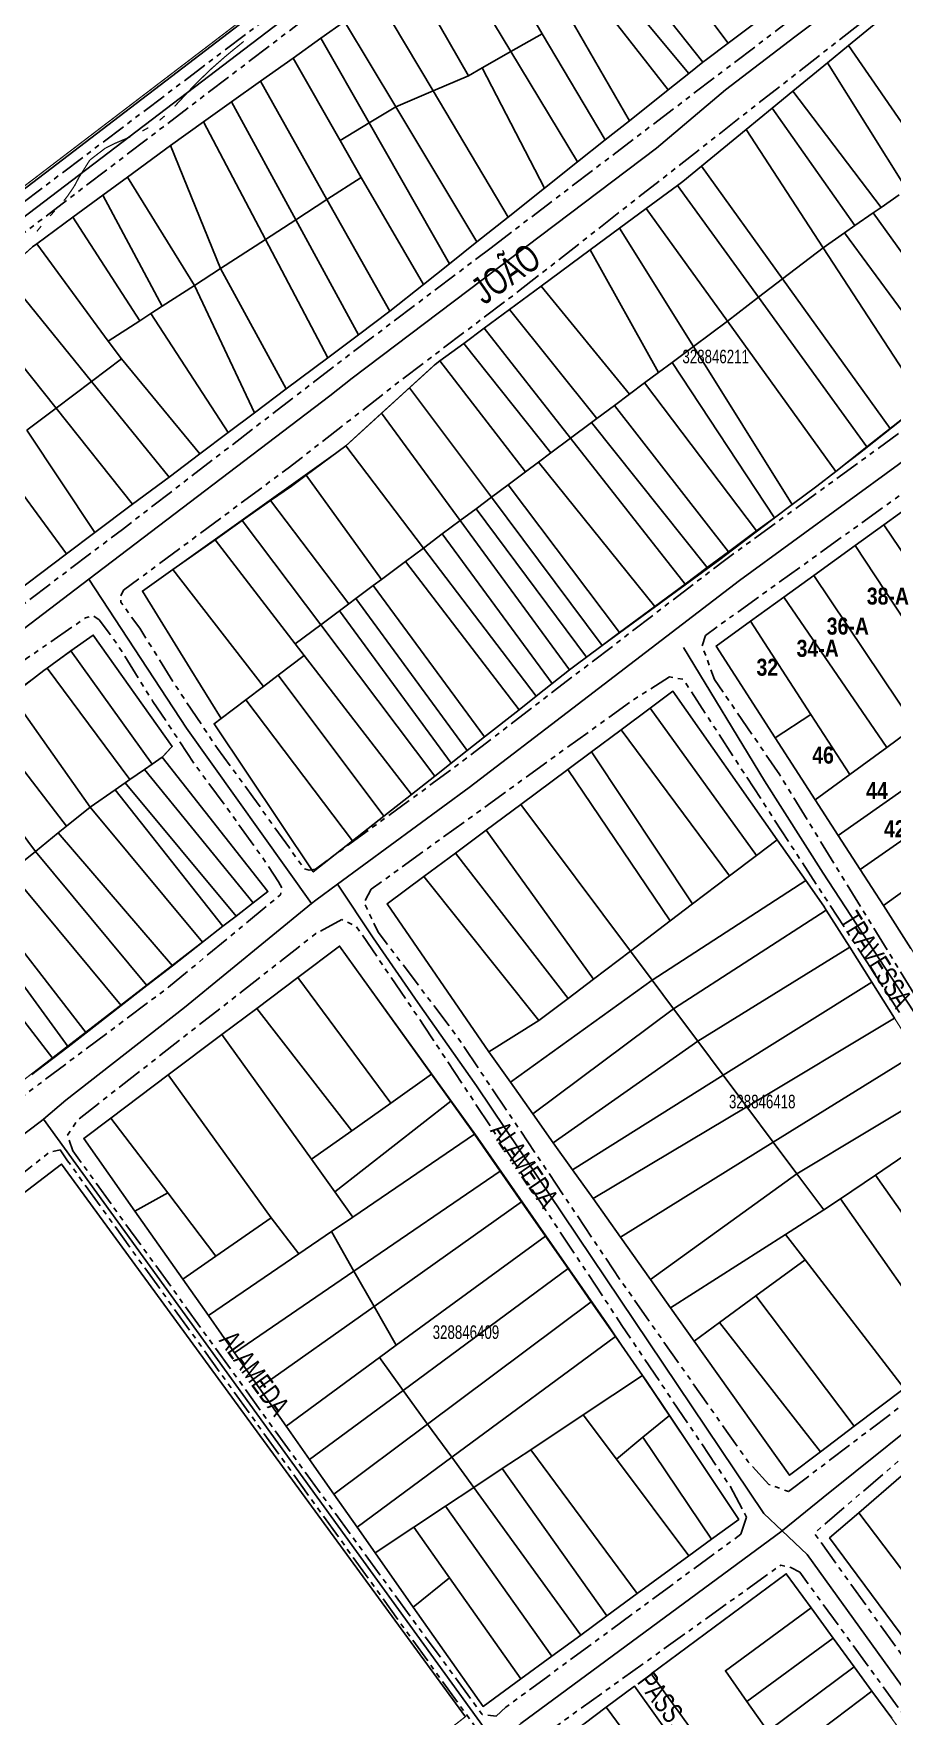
# Model space of a CAD drawing. Extents: x 204381 to 207261, y 4847713 to 4851061.
# Drawn here: x 206339.3 to 206465.6, y 4848439.1 to 4848686.8 of the extents above; entities that cross this region are included whole.
import ezdxf
from ezdxf.enums import TextEntityAlignment as Align

# ---------------------------------------------------------------- set-up
doc = ezdxf.new("R2010")
doc.units = 0
doc.header["$LTSCALE"] = 1.5
doc.header["$MEASUREMENT"] = 0
doc.linetypes.add('PHANTOMX2', pattern=[5, 2.5, -0.5, 0.5, -0.5, 0.5, -0.5])
for name, color, linetype in [('CD-MALHA-LOTES', 40, 'CONTINUOUS'), ('CD_TXT_QUADRA', 7, 'CONTINUOUS'), ('HD-VALAS-DRENOS', 170, 'CONTINUOUS'), ('RU-QUADRAS', 210, 'CONTINUOUS'), ('SV-EIXO-RUA-N-PAV', 6, 'CONTINUOUS'), ('SV-RUA-NAO-PAV-S-GUIA-C-GUIA', 7, 'PHANTOMX2'), ('SV-TXT-RUA-N-PAV-S-GUIA-C-GUIA', 7, 'CONTINUOUS'), ('Th_NmrPort', 7, 'CONTINUOUS')]:
    doc.layers.add(name, color=color, linetype=linetype)
doc.styles.add('3288-46-2D_TXT$0$ARIAL', font='ARIAL.TTF')
doc.styles.add('ARIAL', font='ARIAL.TTF')
doc.styles.get("Standard").update_dxf_attribs({"font": 'swisscbo.ttf'})

msp = doc.modelspace()

# ---------------------------------------------------------------- linework, layer by layer
at = {"layer": 'CD-MALHA-LOTES', "linetype": 'Continuous'}
for points in [[(206582.61, 4848851.16), (206260.6, 4848604.85)], [(206468.98, 4848617.84), (206464.37, 4848614.51)], [(206460.15, 4848611.46), (206464.37, 4848614.51)], [(206464.37, 4848614.51), (206479.3, 4848592.37)], [(206460.15, 4848611.46), (206454.08, 4848607.07)], [(206474.88, 4848589.13), (206460.15, 4848611.46)], [(206449.64, 4848603.86), (206454.08, 4848607.07)], [(206454.08, 4848607.07), (206468.99, 4848584.81)], [(206444.73, 4848600.31), (206449.64, 4848603.86)], [(206464.82, 4848581.75), (206449.64, 4848603.86)], [(206444.73, 4848600.31), (206439.7, 4848596.67)], [(206453.64, 4848586.6), (206444.73, 4848600.31)], [(206439.7, 4848596.67), (206448.4, 4848583.15)], [(206448.4, 4848583.15), (206453.64, 4848586.6)], [(206459.38, 4848577.76), (206453.64, 4848586.6)], [(206468.99, 4848584.81), (206464.82, 4848581.75)], [(206454.28, 4848574.02), (206448.4, 4848583.15)], [(206457.66, 4848568.77), (206476.89, 4848582.29)], [(206464.82, 4848581.75), (206459.38, 4848577.76)], [(206459.38, 4848577.76), (206454.28, 4848574.02)], [(206480.31, 4848577.34), (206460.87, 4848563.79)], [(206454.28, 4848574.02), (206457.66, 4848568.77)], [(206483.67, 4848572.48), (206464.3, 4848558.46)], [(206460.87, 4848563.79), (206457.66, 4848568.77)], [(206464.3, 4848558.46), (206460.87, 4848563.79)], [(206464.3, 4848558.46), (206468.35, 4848552.16)], [(206343.36, 4848520.4), (206262.86, 4848458.81)], [(206402.81, 4848439.08), (206343.36, 4848520.4)]]:
    msp.add_lwpolyline(points, dxfattribs=at)
at = {"layer": 'CD-MALHA-LOTES'}
for points in [[(206441.45, 4848685.38), (206430.5, 4848700)], [(206400.26, 4848699.47), (206409.5, 4848684.17)], [(206426.04, 4848697.38), (206437.76, 4848682.59)], [(206394.73, 4848695.53), (206403.24, 4848680.61)], [(206423.31, 4848695.78), (206435.67, 4848680.93)], [(206432.65, 4848678.52), (206420.47, 4848694.12)], [(206398.05, 4848678.37), (206389.9, 4848692.09)], [(206416.63, 4848691.86), (206426.96, 4848673.99)], [(206465.66, 4848690.38), (206459.17, 4848685.04)], [(206385, 4848688.59), (206381.53, 4848686.12)], [(206385, 4848688.59), (206392.56, 4848676.01)], [(206414.1, 4848686.79), (206412.53, 4848689.46)], [(206441.45, 4848685.38), (206445.4, 4848688.36)], [(206381.53, 4848686.12), (206377.45, 4848683.21)], [(206381.53, 4848686.12), (206388.63, 4848673.66)], [(206409.5, 4848684.17), (206414.1, 4848686.79)], [(206423.38, 4848671.15), (206414.1, 4848686.79)], [(206441.45, 4848685.38), (206438.3, 4848683.01), (206437.76, 4848682.59)], [(206459.17, 4848685.04), (206456.06, 4848682.5)], [(206459.17, 4848685.04), (206471.83, 4848666.71)], [(206377.45, 4848683.21), (206372.66, 4848679.8)], [(206384.36, 4848671.08), (206377.45, 4848683.21)], [(206405.28, 4848681.77), (206409.5, 4848684.17)], [(206409.5, 4848684.17), (206419.32, 4848667.92)], [(206435.67, 4848680.93), (206437.76, 4848682.59)], [(206456.06, 4848682.5), (206451, 4848678.34)], [(206456.06, 4848682.5), (206467.75, 4848663.86)], [(206398.05, 4848678.37), (206403.24, 4848680.61)], [(206403.24, 4848680.61), (206405.28, 4848681.77)], [(206405.28, 4848681.77), (206414.44, 4848664.04)], [(206432.65, 4848678.52), (206435.67, 4848680.93)], [(206372.66, 4848679.8), (206368.41, 4848676.77)], [(206372.66, 4848679.8), (206382.44, 4848662.39)], [(206392.56, 4848676.01), (206398.05, 4848678.37)], [(206409.09, 4848659.79), (206398.05, 4848678.37)], [(206426.96, 4848673.99), (206432.65, 4848678.52)], [(206451, 4848678.34), (206447.96, 4848675.85)], [(206451, 4848678.34), (206463.97, 4848661.23)], [(206368.41, 4848676.77), (206364.27, 4848673.82)], [(206368.41, 4848676.77), (206377.86, 4848659.42)], [(206388.63, 4848673.66), (206392.56, 4848676.01)], [(206392.56, 4848676.01), (206404.51, 4848656.14)], [(206447.96, 4848675.85), (206444.1, 4848672.68)], [(206447.96, 4848675.85), (206460.12, 4848658.55)], [(206364.27, 4848673.82), (206359.41, 4848670.36)], [(206373.38, 4848656.52), (206364.27, 4848673.82)], [(206384.36, 4848671.08), (206388.63, 4848673.66)], [(206388.63, 4848673.66), (206400.44, 4848652.91)], [(206423.38, 4848671.15), (206426.96, 4848673.99)], [(206444.1, 4848672.68), (206437.54, 4848667.3)], [(206444.1, 4848672.68), (206455.43, 4848655.28)], [(206359.41, 4848670.36), (206353.08, 4848665.7)], [(206359.41, 4848670.36), (206366.77, 4848652.24)], [(206387.45, 4848665.64), (206384.36, 4848671.08)], [(206419.32, 4848667.92), (206423.38, 4848671.15)], [(206414.44, 4848664.04), (206419.32, 4848667.92)], [(206353.08, 4848665.7), (206349.46, 4848663.03)], [(206362.94, 4848649.75), (206353.08, 4848665.7)], [(206382.44, 4848662.39), (206387.45, 4848665.64)], [(206396.63, 4848649.88), (206387.45, 4848665.64)], [(206437.54, 4848667.3), (206434.8, 4848665.06), (206434.01, 4848664.47)], [(206437.54, 4848667.3), (206449.45, 4848650.72)], [(206349.46, 4848663.03), (206345.04, 4848659.78)], [(206349.46, 4848663.03), (206358.2, 4848646.69)], [(206409.09, 4848659.79), (206414.44, 4848664.04)], [(206434.01, 4848664.47), (206429.42, 4848661.08)], [(206434.01, 4848664.47), (206445.92, 4848648.01)], [(206463.97, 4848661.23), (206466.63, 4848663.08)], [(206377.86, 4848659.42), (206382.44, 4848662.39)], [(206382.44, 4848662.39), (206391.68, 4848645.94)], [(206429.42, 4848661.08), (206425.5, 4848658.18)], [(206429.42, 4848661.08), (206441.36, 4848644.5)], [(206460.12, 4848658.55), (206462.8, 4848660.41)], [(206462.8, 4848660.41), (206463.97, 4848661.23)], [(206462.8, 4848660.41), (206478.29, 4848638.91)], [(206345.04, 4848659.78), (206339.74, 4848655.87)], [(206345.04, 4848659.78), (206354.88, 4848644.53)], [(206373.38, 4848656.52), (206377.86, 4848659.42)], [(206377.86, 4848659.42), (206387.08, 4848642.49)], [(206404.51, 4848656.14), (206409.09, 4848659.79)], [(206425.5, 4848658.18), (206421.14, 4848654.96)], [(206425.5, 4848658.18), (206436.37, 4848640.77)], [(206458.57, 4848657.47), (206460.12, 4848658.55)], [(206339.74, 4848655.87), (206339.13, 4848655.43), (206334.87, 4848651.58)], [(206350.27, 4848641.55), (206339.74, 4848655.87)], [(206366.77, 4848652.24), (206373.38, 4848656.52)], [(206382.57, 4848639.1), (206373.38, 4848656.52)], [(206400.44, 4848652.91), (206404.51, 4848656.14)], [(206449.45, 4848650.72), (206455.43, 4848655.28)], [(206455.43, 4848655.28), (206458.57, 4848657.47)], [(206455.43, 4848655.28), (206470.24, 4848632.56)], [(206458.57, 4848657.47), (206474.46, 4848635.89)], [(206396.63, 4848649.88), (206400.44, 4848652.91)], [(206421.14, 4848654.96), (206413.95, 4848649.64)], [(206421.14, 4848654.96), (206431.23, 4848636.93)], [(206334.87, 4848651.58), (206347.81, 4848635.61)], [(206362.94, 4848649.75), (206366.77, 4848652.24)], [(206366.77, 4848652.24), (206376.44, 4848634.5)], [(206445.92, 4848648.01), (206449.45, 4848650.72)], [(206449.45, 4848650.72), (206465.3, 4848628.67)], [(206358.2, 4848646.69), (206362.94, 4848649.75)], [(206371.77, 4848630.99), (206362.94, 4848649.75)], [(206391.68, 4848645.94), (206396.63, 4848649.88)], [(206413.95, 4848649.64), (206409.27, 4848646.18)], [(206413.95, 4848649.64), (206426.95, 4848633.73)], [(206441.36, 4848644.5), (206445.92, 4848648.01)], [(206445.92, 4848648.01), (206461.87, 4848625.97)], [(206330.13, 4848647.3), (206342.58, 4848631.67)], [(206354.88, 4848644.53), (206356.52, 4848645.6)], [(206356.52, 4848645.6), (206358.2, 4848646.69)], [(206356.52, 4848645.6), (206367.89, 4848628.08)], [(206387.08, 4848642.49), (206391.68, 4848645.94)], [(206409.27, 4848646.18), (206405.57, 4848643.45)], [(206409.27, 4848646.18), (206422.15, 4848630.15)], [(206350.27, 4848641.55), (206354.88, 4848644.53)], [(206405.57, 4848643.45), (206402.55, 4848641.22)], [(206405.57, 4848643.45), (206418.27, 4848627.25)], [(206436.37, 4848640.77), (206441.36, 4848644.5)], [(206441.36, 4848644.5), (206457.3, 4848622.37)], [(206352.2, 4848638.92), (206350.27, 4848641.55)], [(206382.57, 4848639.1), (206387.08, 4848642.49)], [(206402.55, 4848641.22), (206399.04, 4848638.63)], [(206402.55, 4848641.22), (206415.36, 4848625.08)], [(206433.23, 4848638.42), (206436.37, 4848640.77)], [(206436.37, 4848640.77), (206450.9, 4848617.49)], [(206347.81, 4848635.61), (206352.2, 4848638.92)], [(206363.73, 4848624.95), (206352.2, 4848638.92)], [(206376.44, 4848634.5), (206382.57, 4848639.1)], [(206394.59, 4848634.69), (206398.35, 4848638.12), (206399.04, 4848638.63)], [(206399.04, 4848638.63), (206411.66, 4848622.31)], [(206431.23, 4848636.93), (206433.23, 4848638.42)], [(206433.23, 4848638.42), (206448.29, 4848615.56)], [(206342.58, 4848631.67), (206347.81, 4848635.61)], [(206347.81, 4848635.61), (206359.2, 4848621.54)], [(206426.95, 4848633.73), (206429.17, 4848635.39)], [(206429.17, 4848635.39), (206431.23, 4848636.93)], [(206429.17, 4848635.39), (206445.64, 4848613.6)], [(206371.77, 4848630.99), (206376.44, 4848634.5)], [(206394.59, 4848634.69), (206390.46, 4848630.92)], [(206394.59, 4848634.69), (206406.64, 4848618.56)], [(206424.75, 4848632.09), (206426.95, 4848633.73)], [(206338.28, 4848628.44), (206342.58, 4848631.67)], [(206342.58, 4848631.67), (206353.85, 4848617.53)], [(206367.89, 4848628.08), (206371.77, 4848630.99)], [(206390.46, 4848630.92), (206385.2, 4848626.12)], [(206390.46, 4848630.92), (206402.03, 4848615.12)], [(206422.15, 4848630.15), (206424.75, 4848632.09)], [(206424.75, 4848632.09), (206441.52, 4848610.54)], [(206465.3, 4848628.67), (206470.24, 4848632.56)], [(206348.3, 4848613.36), (206338.28, 4848628.44)], [(206363.73, 4848624.95), (206367.89, 4848628.08)], [(206418.27, 4848627.25), (206421.37, 4848629.57)], [(206421.37, 4848629.57), (206422.15, 4848630.15)], [(206421.37, 4848629.57), (206438.38, 4848608.21)], [(206461.87, 4848625.97), (206465.3, 4848628.67)], [(206385.2, 4848626.12), (206379.37, 4848621.82)], [(206385.2, 4848626.12), (206396.63, 4848611.09)], [(206415.36, 4848625.08), (206418.27, 4848627.25)], [(206418.27, 4848627.25), (206435.12, 4848605.79)], [(206457.3, 4848622.37), (206461.87, 4848625.97)], [(206333.41, 4848624.77), (206344.12, 4848610.22)], [(206359.2, 4848621.54), (206363.73, 4848624.95)], [(206411.66, 4848622.31), (206413.55, 4848623.72)], [(206413.55, 4848623.72), (206415.36, 4848625.08)], [(206413.55, 4848623.72), (206430.66, 4848602.49)], [(206353.85, 4848617.53), (206359.2, 4848621.54)], [(206379.37, 4848621.82), (206377.2, 4848620.22), (206374.15, 4848618.07)], [(206390.44, 4848606.47), (206379.37, 4848621.82)], [(206409.08, 4848620.39), (206411.66, 4848622.31)], [(206457.3, 4848622.37), (206454.53, 4848620.18), (206450.9, 4848617.49)], [(206374.15, 4848618.07), (206369.97, 4848615.12)], [(206385.63, 4848602.87), (206374.15, 4848618.07)], [(206404.37, 4848616.87), (206406.64, 4848618.56)], [(206406.64, 4848618.56), (206409.08, 4848620.39)], [(206406.64, 4848618.56), (206422.92, 4848596.75)], [(206409.08, 4848620.39), (206425.5, 4848598.66)], [(206348.3, 4848613.36), (206353.85, 4848617.53)], [(206402.03, 4848615.12), (206404.37, 4848616.87)], [(206404.37, 4848616.87), (206420.62, 4848595.04)], [(206448.29, 4848615.56), (206450.9, 4848617.49)], [(206344.12, 4848610.22), (206348.3, 4848613.36)], [(206369.97, 4848615.12), (206365.97, 4848612.3)], [(206369.97, 4848615.12), (206381.51, 4848599.79)], [(206396.63, 4848611.09), (206399.4, 4848613.16)], [(206399.4, 4848613.16), (206402.03, 4848615.12)], [(206415.57, 4848591.14), (206399.4, 4848613.16)], [(206402.03, 4848615.12), (206418.12, 4848593.14)], [(206441.52, 4848610.54), (206445.64, 4848613.6)], [(206445.64, 4848613.6), (206448.29, 4848615.56)], [(206365.97, 4848612.3), (206359.75, 4848607.91)], [(206365.97, 4848612.3), (206377.76, 4848597)], [(206394, 4848609.13), (206396.63, 4848611.09)], [(206396.63, 4848611.09), (206413.22, 4848589.28)], [(206334.63, 4848603.09), (206344.12, 4848610.22)], [(206390.44, 4848606.47), (206394, 4848609.13)], [(206394, 4848609.13), (206410.7, 4848587.3)], [(206435.12, 4848605.79), (206438.38, 4848608.21)], [(206438.38, 4848608.21), (206441.52, 4848610.54)], [(206359.75, 4848607.91), (206355.28, 4848604.76), (206362.33, 4848593.34), (206366.86, 4848586.01)], [(206359.75, 4848607.91), (206373.11, 4848590.73)], [(206389.24, 4848605.56), (206390.44, 4848606.47)], [(206430.66, 4848602.49), (206435.12, 4848605.79)], [(206385.63, 4848602.87), (206386.66, 4848603.64)], [(206386.66, 4848603.64), (206389.24, 4848605.56)], [(206386.66, 4848603.64), (206403.08, 4848581.3)], [(206405.62, 4848583.3), (206389.24, 4848605.56)], [(206381.51, 4848599.79), (206384.29, 4848601.87)], [(206384.29, 4848601.87), (206385.63, 4848602.87)], [(206400.72, 4848579.44), (206384.29, 4848601.87)], [(206425.5, 4848598.66), (206430.66, 4848602.49)], [(206358.2, 4848580.29), (206359.65, 4848581.89), (206348.04, 4848598.29), (206344.77, 4848595.94)], [(206377.76, 4848597), (206381.51, 4848599.79)], [(206381.51, 4848599.79), (206398.29, 4848577.52)], [(206422.92, 4848596.75), (206425.5, 4848598.66)], [(206341.29, 4848593.43), (206344.77, 4848595.94)], [(206344.77, 4848595.94), (206356.74, 4848579.29)], [(206377.76, 4848597), (206379.1, 4848595.25)], [(206420.62, 4848595.04), (206422.92, 4848596.75)], [(206341.29, 4848593.43), (206340.78, 4848593.06), (206336.03, 4848589.41)], [(206341.29, 4848593.43), (206353.45, 4848577.01)], [(206379.1, 4848595.25), (206375.27, 4848592.36)], [(206379.1, 4848595.25), (206394.85, 4848574.81)], [(206418.12, 4848593.14), (206419.1, 4848593.91), (206420.62, 4848595.04)], [(206375.27, 4848592.36), (206373.11, 4848590.73)], [(206375.27, 4848592.36), (206390.82, 4848571.64)], [(206413.22, 4848589.28), (206415.57, 4848591.14)], [(206415.57, 4848591.14), (206418.12, 4848593.14)], [(206336.03, 4848589.41), (206347.59, 4848572.96)], [(206370.5, 4848588.76), (206366.86, 4848586.01)], [(206373.11, 4848590.73), (206370.5, 4848588.76)], [(206370.5, 4848588.76), (206386.18, 4848567.98)], [(206410.7, 4848587.3), (206413.22, 4848589.28)], [(206448.67, 4848568.15), (206433.33, 4848590.01), (206429.98, 4848587.51)], [(206331.82, 4848586.17), (206344.11, 4848570.13)], [(206366.86, 4848586.01), (206365.83, 4848585.23), (206380.43, 4848563.45), (206386.18, 4848567.98)], [(206405.62, 4848583.3), (206410.7, 4848587.3)], [(206425.71, 4848584.34), (206429.98, 4848587.51)], [(206445.64, 4848565.85), (206429.98, 4848587.51)], [(206421.37, 4848581.1), (206425.71, 4848584.34)], [(206425.71, 4848584.34), (206441.65, 4848562.82)], [(206327.38, 4848582.76), (206339.54, 4848566.43)], [(206400.72, 4848579.44), (206403.08, 4848581.3)], [(206403.08, 4848581.3), (206405.62, 4848583.3)], [(206417.89, 4848578.51), (206421.37, 4848581.1)], [(206436.22, 4848558.7), (206421.37, 4848581.1)], [(206353.45, 4848577.01), (206355.61, 4848578.5)], [(206355.61, 4848578.5), (206356.74, 4848579.29)], [(206355.61, 4848578.5), (206371.59, 4848558.89)], [(206356.74, 4848579.29), (206358.2, 4848580.29)], [(206371.59, 4848558.89), (206373.74, 4848560.56), (206358.2, 4848580.29)], [(206398.29, 4848577.52), (206400.72, 4848579.44)], [(206410.98, 4848573.36), (206417.89, 4848578.51)], [(206417.89, 4848578.51), (206432.93, 4848556.2)], [(206351.26, 4848575.5), (206352.74, 4848576.52)], [(206352.74, 4848576.52), (206353.45, 4848577.01)], [(206352.74, 4848576.52), (206369.07, 4848556.92)], [(206394.85, 4848574.81), (206398.29, 4848577.52)], [(206347.59, 4848572.96), (206351.26, 4848575.5)], [(206351.26, 4848575.5), (206367.13, 4848555.41)], [(206390.82, 4848571.64), (206394.85, 4848574.81)], [(206344.11, 4848570.13), (206347.59, 4848572.96)], [(206347.59, 4848572.96), (206364.11, 4848553.06)], [(206386.18, 4848567.98), (206390.82, 4848571.64)], [(206405.85, 4848569.54), (206410.98, 4848573.36)], [(206410.98, 4848573.36), (206427.09, 4848551.77)], [(206339.54, 4848566.43), (206342.9, 4848569.15)], [(206342.9, 4848569.15), (206344.11, 4848570.13)], [(206342.9, 4848569.15), (206359.69, 4848549.62)], [(206401.35, 4848566.19), (206405.85, 4848569.54)], [(206421.63, 4848547.61), (206405.85, 4848569.54)], [(206335.85, 4848563.43), (206339.54, 4848566.43)], [(206339.54, 4848566.43), (206355.92, 4848546.68)], [(206396.71, 4848562.73), (206401.35, 4848566.19)], [(206401.35, 4848566.19), (206417.92, 4848544.8)], [(206445.64, 4848565.85), (206448.67, 4848568.15)], [(206448.67, 4848568.15), (206452.89, 4848562.14)], [(206441.65, 4848562.82), (206445.64, 4848565.85)], [(206335.85, 4848563.43), (206352.15, 4848543.74)], [(206406.25, 4848536.93), (206391.29, 4848558.7), (206396.71, 4848562.73)], [(206396.71, 4848562.73), (206413.63, 4848541.54)], [(206430.28, 4848547.49), (206452.89, 4848562.14)], [(206436.22, 4848558.7), (206441.65, 4848562.82)], [(206455.89, 4848557.81), (206455.53, 4848558.38), (206452.89, 4848562.14)], [(206331.43, 4848559.84), (206347.01, 4848539.74)], [(206371.59, 4848558.89), (206369.07, 4848556.92)], [(206432.93, 4848556.2), (206436.22, 4848558.7)], [(206344.34, 4848537.68), (206329.38, 4848558.17)], [(206369.07, 4848556.92), (206367.13, 4848555.41)], [(206427.09, 4848551.77), (206432.93, 4848556.2)], [(206455.89, 4848557.81), (206433.43, 4848543.27)], [(206455.89, 4848557.81), (206459.34, 4848552.34)], [(206326.68, 4848555.98), (206342.09, 4848535.95)], [(206367.13, 4848555.41), (206364.11, 4848553.06)], [(206364.11, 4848553.06), (206359.69, 4848549.62)], [(206378.13, 4848547.86), (206384.3, 4848552.51), (206397.82, 4848533.63)], [(206421.63, 4848547.61), (206427.09, 4848551.77)], [(206427.09, 4848551.77), (206430.28, 4848547.49)], [(206436.98, 4848538.51), (206459.34, 4848552.34)], [(206459.34, 4848552.34), (206462.59, 4848547.19)], [(206359.69, 4848549.62), (206355.92, 4848546.68)], [(206355.92, 4848546.68), (206352.15, 4848543.74)], [(206372.12, 4848543.34), (206378.13, 4848547.86)], [(206391.82, 4848529.38), (206378.13, 4848547.86)], [(206409.42, 4848532.45), (206430.28, 4848547.49)], [(206417.92, 4848544.8), (206421.63, 4848547.61)], [(206430.28, 4848547.49), (206433.43, 4848543.27)], [(206462.59, 4848547.19), (206440.73, 4848533.49)], [(206462.59, 4848547.19), (206465.95, 4848541.87)], [(206352.15, 4848543.74), (206347.01, 4848539.74)], [(206413.63, 4848541.54), (206417.92, 4848544.8)], [(206366.99, 4848539.47), (206372.12, 4848543.34)], [(206386.09, 4848525.32), (206372.12, 4848543.34)], [(206413.63, 4848541.54), (206406.25, 4848536.93)], [(206433.43, 4848543.27), (206412.73, 4848527.8)], [(206433.43, 4848543.27), (206436.98, 4848538.51)], [(206444.19, 4848528.85), (206465.95, 4848541.87)], [(206347.01, 4848539.74), (206344.34, 4848537.68)], [(206359.09, 4848533.53), (206366.99, 4848539.47)], [(206366.99, 4848539.47), (206380.16, 4848521.12)], [(206344.34, 4848537.68), (206342.09, 4848535.95)], [(206409.42, 4848532.45), (206406.25, 4848536.93)], [(206415.74, 4848523.56), (206436.98, 4848538.51)], [(206436.98, 4848538.51), (206440.73, 4848533.49)], [(206469.2, 4848536.72), (206448.09, 4848523.63)], [(206342.09, 4848535.95), (206339.03, 4848533.58)], [(206350.66, 4848527.19), (206359.09, 4848533.53)], [(206374.23, 4848512.52), (206359.09, 4848533.53)], [(206391.82, 4848529.38), (206397.82, 4848533.63)], [(206397.82, 4848533.63), (206400.64, 4848529.69)], [(206412.73, 4848527.8), (206409.42, 4848532.45)], [(206440.73, 4848533.49), (206418.55, 4848519.59)], [(206440.73, 4848533.49), (206444.19, 4848528.85)], [(206451.55, 4848518.98), (206472.46, 4848531.56)], [(206383.59, 4848516.34), (206400.64, 4848529.69)], [(206386.09, 4848525.32), (206391.82, 4848529.38)], [(206400.64, 4848529.69), (206404.14, 4848524.81)], [(206354.19, 4848513.48), (206346.67, 4848524.18), (206350.66, 4848527.19)], [(206359, 4848516.18), (206350.66, 4848527.19)], [(206415.74, 4848523.56), (206412.73, 4848527.8)], [(206421.58, 4848515.33), (206444.19, 4848528.85)], [(206444.19, 4848528.85), (206448.09, 4848523.63)], [(206380.16, 4848521.12), (206386.09, 4848525.32)], [(206386.26, 4848512.62), (206404.14, 4848524.81)], [(206404.14, 4848524.81), (206407.92, 4848519.38)], [(206418.55, 4848519.59), (206415.74, 4848523.56)], [(206448.09, 4848523.63), (206425.6, 4848509.67)], [(206448.09, 4848523.63), (206451.55, 4848518.98)], [(206468.55, 4848522.44), (206463.12, 4848518.79)], [(206380.16, 4848521.12), (206383.59, 4848516.34)], [(206386.41, 4848504.66), (206407.92, 4848519.38)], [(206407.92, 4848519.38), (206411.06, 4848514.87)], [(206421.58, 4848515.33), (206418.55, 4848519.59)], [(206430.03, 4848503.42), (206451.55, 4848518.98)], [(206451.55, 4848518.98), (206455.52, 4848513.67)], [(206463.12, 4848518.79), (206457.98, 4848515.32)], [(206463.12, 4848518.79), (206479.05, 4848496.21)], [(206354.19, 4848513.48), (206359, 4848516.18)], [(206366.07, 4848506.84), (206359, 4848516.18)], [(206383.59, 4848516.34), (206386.26, 4848512.62)], [(206411.06, 4848514.87), (206389.36, 4848499.47)], [(206411.06, 4848514.87), (206414.58, 4848509.82)], [(206425.6, 4848509.67), (206421.58, 4848515.33)], [(206457.98, 4848515.32), (206455.52, 4848513.67)], [(206457.98, 4848515.32), (206474.05, 4848492.44)], [(206361.23, 4848503.47), (206354.19, 4848513.48)], [(206366.07, 4848506.84), (206374.23, 4848512.52)], [(206374.23, 4848512.52), (206378.32, 4848507.21)], [(206383.1, 4848510.47), (206386.26, 4848512.62)], [(206455.52, 4848513.67), (206449.89, 4848510.07)], [(206378.32, 4848507.21), (206383.1, 4848510.47)], [(206386.41, 4848504.66), (206383.1, 4848510.47)], [(206392.62, 4848493.74), (206414.58, 4848509.82)], [(206414.58, 4848509.82), (206417.9, 4848505.04)], [(206430.03, 4848503.42), (206425.6, 4848509.67)], [(206449.89, 4848510.07), (206432.99, 4848499.27)], [(206449.89, 4848510.07), (206452.78, 4848506.32)], [(206361.23, 4848503.47), (206366.07, 4848506.84)], [(206364.99, 4848498.12), (206378.32, 4848507.21)], [(206368.84, 4848492.64), (206386.41, 4848504.66)], [(206389.36, 4848499.47), (206386.41, 4848504.66)], [(206417.9, 4848505.04), (206393.66, 4848487.09)], [(206417.9, 4848505.04), (206421.31, 4848500.14)], [(206452.78, 4848506.32), (206445.54, 4848501)], [(206452.78, 4848506.32), (206467.35, 4848487.37)], [(206364.99, 4848498.12), (206361.23, 4848503.47)], [(206432.99, 4848499.27), (206430.03, 4848503.42)], [(206389.36, 4848499.47), (206372.46, 4848487.49)], [(206392.62, 4848493.74), (206389.36, 4848499.47)], [(206397.24, 4848482.15), (206421.31, 4848500.14)], [(206421.31, 4848500.14), (206424.87, 4848495.03)], [(206436.48, 4848494.35), (206432.99, 4848499.27)], [(206445.54, 4848501), (206440.21, 4848497.09)], [(206445.54, 4848501), (206460.01, 4848481.82)], [(206368.84, 4848492.64), (206364.99, 4848498.12)], [(206440.21, 4848497.09), (206436.48, 4848494.35)], [(206440.21, 4848497.09), (206455.04, 4848478.06)], [(206424.87, 4848495.03), (206400.79, 4848477.26)], [(206424.87, 4848495.03), (206428.87, 4848489.28)], [(206455.04, 4848478.06), (206450.49, 4848474.62), (206436.48, 4848494.35)], [(206372.46, 4848487.49), (206368.84, 4848492.64)], [(206376.41, 4848481.86), (206390.15, 4848491.93)], [(206390.15, 4848491.93), (206392.62, 4848493.74)], [(206390.15, 4848491.93), (206393.66, 4848487.09)], [(206420.15, 4848483.5), (206428.87, 4848489.28)], [(206428.87, 4848489.28), (206429.33, 4848488.63), (206432.81, 4848483.42)], [(206376.41, 4848481.86), (206372.46, 4848487.49)], [(206393.66, 4848487.09), (206379.89, 4848476.91)], [(206393.66, 4848487.09), (206397.24, 4848482.15)], [(206467.35, 4848487.37), (206460.01, 4848481.82)], [(206379.89, 4848476.91), (206376.41, 4848481.86)], [(206383.45, 4848471.84), (206397.24, 4848482.15)], [(206397.24, 4848482.15), (206400.79, 4848477.26)], [(206412.42, 4848478.38), (206420.15, 4848483.5)], [(206420.15, 4848483.5), (206425.02, 4848476.98)], [(206428.93, 4848480.21), (206432.81, 4848483.42)], [(206439.03, 4848465.19), (206443.03, 4848468.12), (206432.81, 4848483.42)], [(206460.01, 4848481.82), (206455.04, 4848478.06)], [(206425.02, 4848476.98), (206428.93, 4848480.21)], [(206428.93, 4848480.21), (206439.03, 4848465.19)], [(206383.45, 4848471.84), (206379.89, 4848476.91)], [(206400.79, 4848477.26), (206386.86, 4848466.98)], [(206400.79, 4848477.26), (206404.03, 4848472.81)], [(206408.22, 4848475.59), (206412.42, 4848478.38)], [(206412.42, 4848478.38), (206428.09, 4848457.19)], [(206425.02, 4848476.98), (206435.69, 4848462.74)], [(206404.03, 4848472.81), (206408.22, 4848475.59)], [(206408.22, 4848475.59), (206423.61, 4848453.91)], [(206460.69, 4848469.09), (206466.93, 4848474.48)], [(206399.89, 4848470.06), (206404.03, 4848472.81)], [(206404.03, 4848472.81), (206419.78, 4848451.1)], [(206386.86, 4848466.98), (206383.45, 4848471.84)], [(206395.22, 4848466.97), (206399.89, 4848470.06)], [(206399.89, 4848470.06), (206415.54, 4848448.01)], [(206389.52, 4848463.19), (206386.86, 4848466.98)], [(206389.52, 4848463.19), (206395.22, 4848466.97)], [(206395.22, 4848466.97), (206400.47, 4848459.54)], [(206460.69, 4848469.09), (206456.39, 4848465.38), (206470.83, 4848445.89)], [(206460.69, 4848469.09), (206475.53, 4848449.45)], [(206439.03, 4848465.19), (206435.69, 4848462.74)], [(206395.13, 4848455.21), (206389.52, 4848463.19)], [(206435.69, 4848462.74), (206428.09, 4848457.19)], [(206400.47, 4848459.54), (206395.13, 4848455.21)], [(206400.47, 4848459.54), (206410.97, 4848444.66)], [(206453.69, 4848455.08), (206450.02, 4848460.11), (206430.15, 4848445.38), (206440.22, 4848431.41)], [(206428.09, 4848457.19), (206423.61, 4848453.91)], [(206395.13, 4848455.21), (206405.41, 4848440.59), (206410.97, 4848444.66)], [(206444.23, 4848441.3), (206441.06, 4848445.83), (206453.69, 4848455.08)], [(206453.69, 4848455.08), (206456.92, 4848450.65)], [(206423.61, 4848453.91), (206419.78, 4848451.1)], [(206419.78, 4848451.1), (206415.54, 4848448.01)], [(206456.92, 4848450.65), (206444.23, 4848441.3)], [(206456.92, 4848450.65), (206459.99, 4848446.43)], [(206415.54, 4848448.01), (206410.97, 4848444.66)], [(206447.28, 4848436.95), (206459.99, 4848446.43)], [(206459.99, 4848446.43), (206462.6, 4848442.85)], [(206423.52, 4848440.47), (206427.68, 4848443.55), (206448.43, 4848414.57)], [(206462.6, 4848442.85), (206449.89, 4848433.21)], [(206462.6, 4848442.85), (206465.52, 4848438.84)], [(206420.26, 4848438.05), (206423.52, 4848440.47)], [(206423.52, 4848440.47), (206439.55, 4848418.73), (206436.59, 4848416.62)], [(206444.23, 4848441.3), (206447.28, 4848436.95)]]:
    msp.add_lwpolyline(points, dxfattribs=at)
at = {"layer": 'HD-VALAS-DRENOS', "const_width": 0.18, "flags": 128}
for points in [[(206370.19, 4848685.66), (206368.64, 4848684.4)], [(206370.19, 4848685.66), (206368.64, 4848684.4)], [(206367.39, 4848683.36), (206365.61, 4848681.79)], [(206367.39, 4848683.36), (206365.61, 4848681.79)], [(206367.87, 4848683.76), (206367.39, 4848683.36)], [(206367.87, 4848683.76), (206367.39, 4848683.36)], [(206368.54, 4848684.32), (206367.87, 4848683.76)], [(206368.54, 4848684.32), (206367.87, 4848683.76)], [(206368.64, 4848684.4), (206368.54, 4848684.32)], [(206368.64, 4848684.4), (206368.54, 4848684.32)], [(206365.48, 4848681.68), (206363.44, 4848679.72)], [(206365.48, 4848681.68), (206363.44, 4848679.72)], [(206365.61, 4848681.79), (206365.48, 4848681.68)], [(206365.61, 4848681.79), (206365.48, 4848681.68)], [(206362.28, 4848678.52), (206360.69, 4848676.81)], [(206362.28, 4848678.52), (206360.69, 4848676.81)], [(206362.74, 4848679), (206362.28, 4848678.52)], [(206362.74, 4848679), (206362.28, 4848678.52)], [(206363.32, 4848679.6), (206362.74, 4848679)], [(206363.32, 4848679.6), (206362.74, 4848679)], [(206363.44, 4848679.72), (206363.32, 4848679.6)], [(206363.44, 4848679.72), (206363.32, 4848679.6)], [(206360.28, 4848676.37), (206360.01, 4848676.08)], [(206360.28, 4848676.37), (206360.01, 4848676.08)], [(206360.69, 4848676.81), (206360.28, 4848676.37)], [(206360.69, 4848676.81), (206360.28, 4848676.37)], [(206356.15, 4848672.96), (206355.27, 4848672.47)], [(206356.15, 4848672.96), (206355.27, 4848672.47)], [(206358.57, 4848674.7), (206357.81, 4848674.05)], [(206358.57, 4848674.7), (206357.81, 4848674.05)], [(206350.73, 4848670.4), (206349.83, 4848669.95)], [(206350.73, 4848670.4), (206349.83, 4848669.95)], [(206351.21, 4848670.64), (206350.73, 4848670.4)], [(206351.21, 4848670.64), (206350.73, 4848670.4)], [(206351.63, 4848670.82), (206351.21, 4848670.64)], [(206351.63, 4848670.82), (206351.21, 4848670.64)], [(206353.31, 4848671.53), (206351.63, 4848670.82)], [(206353.31, 4848671.53), (206351.63, 4848670.82)], [(206353.47, 4848671.6), (206353.31, 4848671.53)], [(206353.47, 4848671.6), (206353.31, 4848671.53)], [(206347.54, 4848668.19), (206346.42, 4848666.4)], [(206347.54, 4848668.19), (206346.42, 4848666.4)], [(206348.24, 4848668.73), (206347.54, 4848668.19)], [(206348.24, 4848668.73), (206347.54, 4848668.19)], [(206349.83, 4848669.95), (206348.24, 4848668.73)], [(206349.83, 4848669.95), (206348.24, 4848668.73)], [(206345.96, 4848665.67), (206345.43, 4848664.67)], [(206345.96, 4848665.67), (206345.43, 4848664.67)], [(206346.42, 4848666.4), (206345.96, 4848665.67)], [(206346.42, 4848666.4), (206345.96, 4848665.67)], [(206344.1, 4848662.66), (206343.71, 4848662.22)], [(206344.1, 4848662.66), (206343.71, 4848662.22)], [(206344.33, 4848662.99), (206344.1, 4848662.66)], [(206344.33, 4848662.99), (206344.1, 4848662.66)], [(206345.25, 4848664.33), (206344.33, 4848662.99)], [(206345.25, 4848664.33), (206344.33, 4848662.99)], [(206345.43, 4848664.67), (206345.25, 4848664.33)], [(206345.43, 4848664.67), (206345.25, 4848664.33)], [(206342.11, 4848660.42), (206341.71, 4848659.97)], [(206342.11, 4848660.42), (206341.71, 4848659.97)], [(206342.38, 4848660.72), (206342.11, 4848660.42)], [(206342.38, 4848660.72), (206342.11, 4848660.42)], [(206340.29, 4848658.35), (206339.76, 4848657.7)], [(206340.29, 4848658.35), (206339.76, 4848657.7)], [(206340.4, 4848658.47), (206340.29, 4848658.35)], [(206340.4, 4848658.47), (206340.29, 4848658.35)]]:
    msp.add_lwpolyline(points, dxfattribs=at)
at = {"layer": 'RU-QUADRAS', "color": 6, "linetype": 'Continuous', "const_width": 0.18}
for points in [[(206078.24, 4848717.76), (206475.42, 4849014.46), (206417.81, 4849091.91), (206419.44, 4849093.11), (206404.99, 4849112.03), (206362.52, 4849169.9), (206544.01, 4849307.07), (206619.63, 4849365.27), (206627.96, 4849358.57), (206740.48, 4849440.55), (207019.3, 4849112), (207042.89, 4849083.24), (206955.47, 4849014.03), (206652.76, 4848779.96), (206598.07, 4848862.99), (206198.17, 4848557.67), (206165.15, 4848596.22), (206110.41, 4848671.74)], [(206391.29, 4848558.7), (206433.33, 4848590.01), (206455.53, 4848558.38), (206489.69, 4848504.26), (206450.49, 4848474.62), (206406.25, 4848536.93)], [(206262.86, 4848458.81), (206343.36, 4848520.4), (206402.81, 4848439.08), (206321.25, 4848375.56)], [(206456.39, 4848465.38), (206475.09, 4848481.53), (206494.15, 4848495.13), (206540.09, 4848431.44), (206502.58, 4848403.06)], [(206411.17, 4848431.31), (206427.68, 4848443.55), (206453.94, 4848406.88), (206456.6, 4848408.65), (206430.15, 4848445.38), (206450.02, 4848460.11), (206494.62, 4848398.89), (206475.36, 4848384.41), (206455.15, 4848362.82), (206441.45, 4848383.02)]]:
    msp.add_lwpolyline(points, close=True, dxfattribs=at)
msp.add_lwpolyline([(206476.46, 4848709.35), (206461.09, 4848700.17), (206438.3, 4848683.01), (206391.68, 4848645.94), (206334.63, 4848603.09, -0.013525), (206267.88, 4848548.77), (206226.11, 4848519.72), (206211.4, 4848540.42), (206210.07, 4848539.76), (206203.38, 4848550.44), (206249.91, 4848583.79), (206313.06, 4848631.88), (206339.13, 4848655.43), (206359.41, 4848670.36), (206439.69, 4848727.56), (206444.53, 4848732.07), (206470.65, 4848753.52)], format="xyb", dxfattribs=at)
for points in [[(206355.28, 4848604.76), (206385.2, 4848626.12), (206398.35, 4848638.12), (206434.8, 4848665.06), (206465.66, 4848690.38), (206489.32, 4848703.01), (206500.38, 4848686.59), (206503.37, 4848688.97), (206517.25, 4848669.75, -0.025521), (206491.54, 4848648.05), (206481.44, 4848641.39, -0.014741), (206419.1, 4848593.91), (206380.43, 4848563.45), (206365.83, 4848585.23), (206366.86, 4848586.01)], [(206439.7, 4848596.67), (206478.51, 4848624.73), (206525.15, 4848555.57, -0.032399), (206536.26, 4848539.96), (206516.3, 4848525.52), (206491.74, 4848571.49), (206488.35, 4848568.84), (206513.63, 4848522.85), (206506.46, 4848518.79), (206507.45, 4848516.9), (206496.34, 4848508.68)], [(206226.26, 4848509.66), (206284.49, 4848549.28, 0.023574), (206316.82, 4848574.63, -0.015701), (206348.04, 4848598.29), (206359.65, 4848581.89), (206358.2, 4848580.29), (206373.74, 4848560.56), (206256.8, 4848470.18)], [(206346.67, 4848524.18), (206384.3, 4848552.51, -0.012558), (206443.03, 4848468.12), (206405.41, 4848440.59)]]:
    msp.add_lwpolyline(points, format="xyb", close=True, dxfattribs=at)
at = {"layer": 'SV-EIXO-RUA-N-PAV', "flags": 128}
for points in [[(206189.5, 4848545.77), (206203.76, 4848556.87), (206269.92, 4848608.07), (206378.77, 4848691), (206387.12, 4848696.68), (206398, 4848703.64), (206401.96, 4848706.55), (206428.57, 4848726.33), (206435.53, 4848731.35), (206440.54, 4848735.79), (206459.59, 4848751.03), (206462.33, 4848753.13), (206498.07, 4848779.59), (206514.4, 4848791.69), (206518.98, 4848795.92), (206569.78, 4848832.47)], [(206189.5, 4848545.77), (206203.76, 4848556.87), (206269.92, 4848608.07), (206378.77, 4848691), (206387.12, 4848696.68), (206398, 4848703.64), (206401.96, 4848706.55), (206428.57, 4848726.33), (206435.53, 4848731.35), (206440.54, 4848735.79), (206459.59, 4848751.03), (206462.33, 4848753.13), (206498.07, 4848779.59), (206514.4, 4848791.69), (206518.98, 4848795.92), (206569.78, 4848832.47)], [(206214.97, 4848507.25), (206226.36, 4848515.08), (206247.97, 4848528.99), (206249.5, 4848529.97), (206285.6, 4848557.27), (206313.02, 4848580.32), (206347.39, 4848606.5), (206382.85, 4848633.51), (206386.12, 4848636.09), (206430.93, 4848669.96), (206441.07, 4848678.54), (206451.26, 4848686.33), (206462.62, 4848694.86), (206476.14, 4848703.16), (206483.89, 4848709.15), (206486.68, 4848711.21), (206523.73, 4848738.53), (206528.66, 4848742.02), (206535.7, 4848746.65), (206540.89, 4848750.72), (206550.33, 4848757.39), (206590.79, 4848787.92), (206601.46, 4848796.67)], [(206214.97, 4848507.25), (206226.36, 4848515.08), (206247.97, 4848528.99), (206249.5, 4848529.97), (206285.6, 4848557.27), (206313.02, 4848580.32), (206347.39, 4848606.5), (206382.85, 4848633.51), (206386.12, 4848636.09), (206430.93, 4848669.96), (206441.07, 4848678.54), (206451.26, 4848686.33), (206462.62, 4848694.86), (206476.14, 4848703.16), (206483.89, 4848709.15), (206486.68, 4848711.21), (206523.73, 4848738.53), (206528.66, 4848742.02), (206535.7, 4848746.65), (206540.89, 4848750.72), (206550.33, 4848757.39), (206590.79, 4848787.92), (206601.46, 4848796.67)], [(206250.16, 4848458.69), (206261.34, 4848467.14), (206285.17, 4848485.1), (206308.29, 4848502.48), (206340.45, 4848526.8), (206340.74, 4848527.05), (206344, 4848529.83), (206361.48, 4848543.47), (206380.18, 4848558.75), (206380.81, 4848559.27), (206383.99, 4848561.6), (206403.34, 4848575.82), (206418.6, 4848587.53), (206443.14, 4848606.33), (206474.34, 4848629.1)], [(206250.16, 4848458.69), (206261.34, 4848467.14), (206285.17, 4848485.1), (206308.29, 4848502.48), (206340.45, 4848526.8), (206340.74, 4848527.05), (206344, 4848529.83), (206361.48, 4848543.47), (206380.18, 4848558.75), (206380.81, 4848559.27), (206383.99, 4848561.6), (206403.34, 4848575.82), (206418.6, 4848587.53), (206443.14, 4848606.33), (206474.34, 4848629.1)], [(206347.39, 4848606.5), (206361.77, 4848584.58), (206380.18, 4848558.75)], [(206347.39, 4848606.5), (206361.77, 4848584.58), (206380.18, 4848558.75)], [(206434.9, 4848596.43), (206446.79, 4848576.85), (206455.46, 4848563.22), (206470.33, 4848540.43), (206482.72, 4848520.85), (206493.87, 4848503.01), (206494.67, 4848501.87), (206498.33, 4848496.69), (206523.35, 4848461.51), (206552.27, 4848419.38)], [(206434.9, 4848596.43), (206446.79, 4848576.85), (206455.46, 4848563.22), (206470.33, 4848540.43), (206482.72, 4848520.85), (206493.87, 4848503.01), (206494.67, 4848501.87), (206498.33, 4848496.69), (206523.35, 4848461.51), (206552.27, 4848419.38)], [(206383.99, 4848561.6), (206389.24, 4848553.72), (206395.79, 4848544.21), (206404.46, 4848531.95), (206446.73, 4848468.97), (206449.4, 4848466.43), (206453.07, 4848462.95), (206484.14, 4848419.83), (206509.04, 4848387.5)], [(206383.99, 4848561.6), (206389.24, 4848553.72), (206395.79, 4848544.21), (206404.46, 4848531.95), (206446.73, 4848468.97), (206449.4, 4848466.43), (206453.07, 4848462.95), (206484.14, 4848419.83), (206509.04, 4848387.5)], [(206452.4, 4848360.33), (206434.77, 4848384.08), (206412.46, 4848420.07), (206405.8, 4848429.6), (206406.34, 4848433.94), (206406.6, 4848436.02), (206340.74, 4848527.05)], [(206452.4, 4848360.33), (206434.77, 4848384.08), (206412.46, 4848420.07), (206405.8, 4848429.6), (206406.34, 4848433.94), (206406.6, 4848436.02), (206340.74, 4848527.05)], [(206318.53, 4848366.28), (206375.47, 4848410.05), (206406.34, 4848433.94), (206406.86, 4848434.34), (206410.97, 4848438.08), (206449.4, 4848466.43), (206449.46, 4848466.48), (206455.44, 4848471.34), (206474.5, 4848486.66)], [(206318.53, 4848366.28), (206375.47, 4848410.05), (206406.34, 4848433.94), (206406.86, 4848434.34), (206410.97, 4848438.08), (206449.4, 4848466.43), (206449.46, 4848466.48), (206455.44, 4848471.34), (206474.5, 4848486.66)]]:
    msp.add_lwpolyline(points, dxfattribs=at)
at = {"layer": 'SV-RUA-NAO-PAV-S-GUIA-C-GUIA'}
for p, q in [((206406.59, 4848655.3), (206465.32, 4848700.02)), ((206406.59, 4848655.3), (206465.32, 4848700.02)), ((206410.63, 4848648.89), (206469.6, 4848695.12)), ((206410.63, 4848648.89), (206469.6, 4848695.12))]:
    msp.add_line(p, q, dxfattribs=at)
at = {"layer": 'SV-RUA-NAO-PAV-S-GUIA-C-GUIA', "flags": 128}
for points in [[(206567.34, 4848836.61), (206385.43, 4848698), (206256.41, 4848600.47), (206231.24, 4848580.99), (206202.93, 4848558.9), (206200.42, 4848557.19), (206199.48, 4848557.01), (206198.53, 4848557.16), (206173.24, 4848587.41), (206159.13, 4848603.39), (206156.09, 4848607.69), (206154.9, 4848609.93), (206154.59, 4848612.58), (206154.64, 4848614.68), (206159.45, 4848645.23), (206166.23, 4848648.82), (206167.59, 4848649.38), (206169.17, 4848649.95), (206171.36, 4848650.19), (206172.72, 4848649.96), (206174.24, 4848648.94), (206219.84, 4848587.96), (206222.98, 4848585.76), (206226.54, 4848584.97), (206229.93, 4848585.49), (206232.45, 4848587.24), (206234.22, 4848591.14), (206234.54, 4848595.16), (206231.31, 4848599.71), (206228.19, 4848600.91), (206225.78, 4848601.11), (206223.09, 4848600.86), (206221.57, 4848601.68), (206218.76, 4848604.94), (206181.94, 4848653.55), (206181.34, 4848656.45), (206181.89, 4848659.22), (206184.23, 4848661.87), (206235.47, 4848700.47), (206242.66, 4848705.97), (206245.65, 4848706.68), (206248.2, 4848706.63), (206251.7, 4848704.09), (206287.03, 4848657.08), (206302.01, 4848637.05)], [(206567.34, 4848836.61), (206385.43, 4848698), (206256.41, 4848600.47), (206231.24, 4848580.99), (206202.93, 4848558.9), (206200.42, 4848557.19), (206199.48, 4848557.01), (206198.53, 4848557.16), (206173.24, 4848587.41), (206159.13, 4848603.39), (206156.09, 4848607.69), (206154.9, 4848609.93), (206154.59, 4848612.58), (206154.64, 4848614.68), (206159.45, 4848645.23), (206166.23, 4848648.82), (206167.59, 4848649.38), (206169.17, 4848649.95), (206171.36, 4848650.19), (206172.72, 4848649.96), (206174.24, 4848648.94), (206219.84, 4848587.96), (206222.98, 4848585.76), (206226.54, 4848584.97), (206229.93, 4848585.49), (206232.45, 4848587.24), (206234.22, 4848591.14), (206234.54, 4848595.16), (206231.31, 4848599.71), (206228.19, 4848600.91), (206225.78, 4848601.11), (206223.09, 4848600.86), (206221.57, 4848601.68), (206218.76, 4848604.94), (206181.94, 4848653.55), (206181.34, 4848656.45), (206181.89, 4848659.22), (206184.23, 4848661.87), (206235.47, 4848700.47), (206242.66, 4848705.97), (206245.65, 4848706.68), (206248.2, 4848706.63), (206251.7, 4848704.09), (206287.03, 4848657.08), (206302.01, 4848637.05)], [(206200.86, 4848540.58), (206201.13, 4848547.73), (206201.85, 4848551.3), (206205.65, 4848555.34), (206270.94, 4848606.46), (206380.02, 4848689.6), (206388.75, 4848694.94), (206399.62, 4848701.9), (206403.79, 4848704.44), (206430.64, 4848723.9), (206437.79, 4848729.01), (206442.68, 4848733.6), (206461.4, 4848749.43), (206464.07, 4848751.48), (206499.93, 4848777.3), (206516.67, 4848789.79), (206520.98, 4848793.81), (206572.93, 4848829.1), (206567.34, 4848836.61)], [(206200.86, 4848540.58), (206201.13, 4848547.73), (206201.85, 4848551.3), (206205.65, 4848555.34), (206270.94, 4848606.46), (206380.02, 4848689.6), (206388.75, 4848694.94), (206399.62, 4848701.9), (206403.79, 4848704.44), (206430.64, 4848723.9), (206437.79, 4848729.01), (206442.68, 4848733.6), (206461.4, 4848749.43), (206464.07, 4848751.48), (206499.93, 4848777.3), (206516.67, 4848789.79), (206520.98, 4848793.81), (206572.93, 4848829.1), (206567.34, 4848836.61)], [(206469.6, 4848695.12), (206484.28, 4848703), (206487.27, 4848704.49), (206488.61, 4848704.85), (206490.12, 4848703.75), (206506.5, 4848686.29), (206518.68, 4848669.67), (206518.86, 4848669.21), (206518.68, 4848668.77), (206504.1, 4848656.63), (206472.14, 4848632.04), (206440.94, 4848609.27), (206416.36, 4848590.45), (206401.14, 4848578.77), (206380.73, 4848563.83), (206379.83, 4848563.66), (206379.13, 4848563.86), (206376.9, 4848566.94), (206371.51, 4848574.49), (206366.31, 4848581.6), (206360.25, 4848590.7), (206354.89, 4848599.3), (206352.12, 4848603.11), (206352.09, 4848604.05)], [(206469.6, 4848695.12), (206484.28, 4848703), (206487.27, 4848704.49), (206488.61, 4848704.85), (206490.12, 4848703.75), (206506.5, 4848686.29), (206518.68, 4848669.67), (206518.86, 4848669.21), (206518.68, 4848668.77), (206504.1, 4848656.63), (206472.14, 4848632.04), (206440.94, 4848609.27), (206416.36, 4848590.45), (206401.14, 4848578.77), (206380.73, 4848563.83), (206379.83, 4848563.66), (206379.13, 4848563.86), (206376.9, 4848566.94), (206371.51, 4848574.49), (206366.31, 4848581.6), (206360.25, 4848590.7), (206354.89, 4848599.3), (206352.12, 4848603.11), (206352.09, 4848604.05)], [(206217.77, 4848516.01), (206225.16, 4848517.85), (206246.51, 4848531.59), (206247.79, 4848532.42), (206283.74, 4848559.61), (206311.16, 4848582.65), (206352.33, 4848613.83), (206384.3, 4848638.45), (206406.59, 4848655.3)], [(206217.77, 4848516.01), (206225.16, 4848517.85), (206246.51, 4848531.59), (206247.79, 4848532.42), (206283.74, 4848559.61), (206311.16, 4848582.65), (206352.33, 4848613.83), (206384.3, 4848638.45), (206406.59, 4848655.3)], [(206352.09, 4848604.05), (206352.51, 4848604.88), (206376.71, 4848622.84), (206393.42, 4848635.86), (206410.63, 4848648.89)], [(206352.09, 4848604.05), (206352.51, 4848604.88), (206376.71, 4848622.84), (206393.42, 4848635.86), (206410.63, 4848648.89)], [(206222.69, 4848506.83), (206223.83, 4848508.91), (206226.45, 4848511.47), (206228.39, 4848512.74), (206253.44, 4848529.47), (206256.66, 4848531.63), (206269.77, 4848540.41), (206282.8, 4848551.28), (206319.65, 4848581.96), (206346.9, 4848600.81), (206348.02, 4848601.16), (206348.91, 4848600.54), (206351.53, 4848597.03), (206356.84, 4848588.51), (206362.98, 4848579.28), (206368.23, 4848572.12), (206373.62, 4848564.57), (206375.31, 4848561.97), (206375.81, 4848561.07), (206375.61, 4848560.07), (206359.14, 4848546.45), (206339.98, 4848532.11), (206339.68, 4848531.88), (206305.57, 4848506.09), (206282.45, 4848488.71), (206258.84, 4848470.91), (206256.12, 4848469.35), (206252.8, 4848468.6), (206250.66, 4848468.9)], [(206222.69, 4848506.83), (206223.83, 4848508.91), (206226.45, 4848511.47), (206228.39, 4848512.74), (206253.44, 4848529.47), (206256.66, 4848531.63), (206269.77, 4848540.41), (206282.8, 4848551.28), (206319.65, 4848581.96), (206346.9, 4848600.81), (206348.02, 4848601.16), (206348.91, 4848600.54), (206351.53, 4848597.03), (206356.84, 4848588.51), (206362.98, 4848579.28), (206368.23, 4848572.12), (206373.62, 4848564.57), (206375.31, 4848561.97), (206375.81, 4848561.07), (206375.61, 4848560.07), (206359.14, 4848546.45), (206339.98, 4848532.11), (206339.68, 4848531.88), (206305.57, 4848506.09), (206282.45, 4848488.71), (206258.84, 4848470.91), (206256.12, 4848469.35), (206252.8, 4848468.6), (206250.66, 4848468.9)], [(206320.25, 4848374.28), (206322.41, 4848373.66), (206325.17, 4848374.4), (206368.09, 4848407.9), (206405.29, 4848436.13), (206344.28, 4848520.91), (206343.16, 4848522.52), (206341.56, 4848522.14), (206327.27, 4848510.81), (206263.09, 4848462.7), (206260.95, 4848461.09), (206259.55, 4848459.42), (206259.19, 4848458.12), (206259.14, 4848457.08)], [(206320.25, 4848374.28), (206322.41, 4848373.66), (206325.17, 4848374.4), (206368.09, 4848407.9), (206405.29, 4848436.13), (206344.28, 4848520.91), (206343.16, 4848522.52), (206341.56, 4848522.14), (206327.27, 4848510.81), (206263.09, 4848462.7), (206260.95, 4848461.09), (206259.55, 4848459.42), (206259.19, 4848458.12), (206259.14, 4848457.08)], [(206502.32, 4848401.67), (206476.54, 4848434.92), (206454.13, 4848466.08), (206468.82, 4848478.69), (206495.27, 4848496.69), (206516.88, 4848465.92), (206541.98, 4848430.46)], [(206502.32, 4848401.67), (206476.54, 4848434.92), (206454.13, 4848466.08), (206468.82, 4848478.69), (206495.27, 4848496.69), (206516.88, 4848465.92), (206541.98, 4848430.46)], [(206496.95, 4848397.71), (206470.77, 4848434.51), (206452.01, 4848460.33), (206450.69, 4848461.06), (206449.19, 4848461.38), (206409.84, 4848433.16), (206408.62, 4848432.08), (206408.26, 4848430.47), (206421.36, 4848410.37), (206431.65, 4848393.46), (206444.72, 4848374.66), (206453.75, 4848361.34), (206451.48, 4848359.11)], [(206496.95, 4848397.71), (206470.77, 4848434.51), (206452.01, 4848460.33), (206450.69, 4848461.06), (206449.19, 4848461.38), (206409.84, 4848433.16), (206408.62, 4848432.08), (206408.26, 4848430.47), (206421.36, 4848410.37), (206431.65, 4848393.46), (206444.72, 4848374.66), (206453.75, 4848361.34), (206451.48, 4848359.11)]]:
    msp.add_lwpolyline(points, dxfattribs=at)
for points in [[(206488.86, 4848513.87), (206477.12, 4848532.31), (206470.69, 4848542.4), (206449.08, 4848577.69), (206439.45, 4848591.74), (206437.65, 4848596.67), (206438.11, 4848598.24), (206466.95, 4848618.99), (206477.78, 4848627.76), (206479.32, 4848628.04), (206499.69, 4848599.25), (206512.59, 4848579.29), (206523.98, 4848562.31), (206535.6, 4848544.13), (206538.41, 4848540.17), (206537.92, 4848538.47), (206534.4, 4848535.67), (206530.18, 4848532.47), (206517.35, 4848522.7), (206509.82, 4848535.75), (206503.21, 4848548.29), (206497.62, 4848558.81), (206491.68, 4848569.49), (206489.48, 4848568.3), (206494.9, 4848557.96), (206501.35, 4848546.6), (206510.13, 4848530.45), (206515.24, 4848521.19), (206497.13, 4848507.41), (206494.81, 4848506.41), (206493.19, 4848507.43)], [(206488.86, 4848513.87), (206477.12, 4848532.31), (206470.69, 4848542.4), (206449.08, 4848577.69), (206439.45, 4848591.74), (206437.65, 4848596.67), (206438.11, 4848598.24), (206466.95, 4848618.99), (206477.78, 4848627.76), (206479.32, 4848628.04), (206499.69, 4848599.25), (206512.59, 4848579.29), (206523.98, 4848562.31), (206535.6, 4848544.13), (206538.41, 4848540.17), (206537.92, 4848538.47), (206534.4, 4848535.67), (206530.18, 4848532.47), (206517.35, 4848522.7), (206509.82, 4848535.75), (206503.21, 4848548.29), (206497.62, 4848558.81), (206491.68, 4848569.49), (206489.48, 4848568.3), (206494.9, 4848557.96), (206501.35, 4848546.6), (206510.13, 4848530.45), (206515.24, 4848521.19), (206497.13, 4848507.41), (206494.81, 4848506.41), (206493.19, 4848507.43)], [(206450.35, 4848472.23), (206490.55, 4848502.77), (206490.75, 4848504.98), (206486.66, 4848511.97), (206473.46, 4848532.29), (206434.86, 4848591.76), (206432.81, 4848592.12), (206427.05, 4848588.45), (206388.94, 4848560.86), (206387.88, 4848558.93), (206389.97, 4848554.56), (206401.63, 4848539.14), (206406.35, 4848532.09), (206425.54, 4848503.44), (206444.42, 4848476.58), (206447.47, 4848473.24)], [(206450.35, 4848472.23), (206490.55, 4848502.77), (206490.75, 4848504.98), (206486.66, 4848511.97), (206473.46, 4848532.29), (206434.86, 4848591.76), (206432.81, 4848592.12), (206427.05, 4848588.45), (206388.94, 4848560.86), (206387.88, 4848558.93), (206389.97, 4848554.56), (206401.63, 4848539.14), (206406.35, 4848532.09), (206425.54, 4848503.44), (206444.42, 4848476.58), (206447.47, 4848473.24)], [(206444.15, 4848468.45), (206443.31, 4848465.93), (206408.74, 4848440.46), (206407.32, 4848439.18), (206405.27, 4848439.39), (206379.06, 4848475.29), (206345.03, 4848522.38), (206344.28, 4848524.67), (206345.68, 4848526.85), (206352.15, 4848531.92), (206380.8, 4848554.34), (206384.6, 4848556.41), (206386.76, 4848555.4), (206396.65, 4848540.85), (206402.45, 4848532.08), (206425.83, 4848496.68), (206441.71, 4848473.07)], [(206444.15, 4848468.45), (206443.31, 4848465.93), (206408.74, 4848440.46), (206407.32, 4848439.18), (206405.27, 4848439.39), (206379.06, 4848475.29), (206345.03, 4848522.38), (206344.28, 4848524.67), (206345.68, 4848526.85), (206352.15, 4848531.92), (206380.8, 4848554.34), (206384.6, 4848556.41), (206386.76, 4848555.4), (206396.65, 4848540.85), (206402.45, 4848532.08), (206425.83, 4848496.68), (206441.71, 4848473.07)]]:
    msp.add_lwpolyline(points, close=True, dxfattribs=at)

# ---------------------------------------------------------------- texts
at = {"layer": 'CD_TXT_QUADRA', "color": 7, "linetype": 'Continuous', "style": 'ARIAL', "width": 0.7}
for s, p in [('328846211', (206434.73, 4848638.28)), ('328846418', (206441.58, 4848528.62)), ('328846409', (206397.99, 4848494.68))]:
    msp.add_text(s, height=2, dxfattribs=at).set_placement(p)
at = {"layer": 'SV-TXT-RUA-N-PAV-S-GUIA-C-GUIA', "width": 0.7}
for s, height, rotation, style, p in [('JOÃO', 4, 35, 'ARIAL', (206405.55, 4848646.8)), ('JOÃO', 4, 35, 'ARIAL', (206405.55, 4848646.8)), ('TRAVESSA', 3, 302, 'ARIAL', (206457.85, 4848556.38)), ('TRAVESSA', 3, 302, 'ARIAL', (206457.85, 4848556.38)), ('ALAMEDA', 3, 304, 'ARIAL', (206406.37, 4848525.34)), ('ALAMEDA', 3, 304, 'ARIAL', (206406.37, 4848525.34)), ('ALAMEDA', 3, 306, 'ARIAL', (206366.46, 4848494.44)), ('ALAMEDA', 3, 306, 'ARIAL', (206366.46, 4848494.44)), ('PASS. ABAETE  BOM  FUTURO', 3, 306.7261, '3288-46-2D_TXT$0$ARIAL', (206427.96, 4848444.17))]:
    msp.add_text(s, height=height, rotation=rotation, dxfattribs=dict(at, style=style)).set_placement(p)
at = {"layer": 'Th_NmrPort', "color": 1}
for s, p in [('38-A', (206461.86, 4848604.02)), ('36-A', (206455.96, 4848599.6)), ('34-A', (206451.53, 4848596.33)), ('32', (206445.63, 4848593.55)), ('46', (206453.83, 4848580.61)), ('44', (206461.77, 4848575.39)), ('42', (206464.39, 4848569.77))]:
    msp.add_text(s, height=2.5, dxfattribs=at).set_placement(p, align=Align.MIDDLE_LEFT)

doc.saveas('drawing.dxf')
